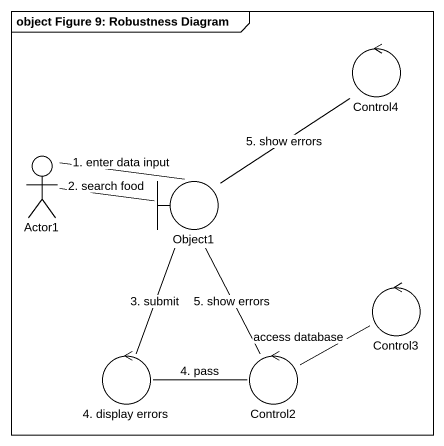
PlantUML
@startuml
mainframe object Figure 9: Robustness Diagram
control Control4
actor Actor1
boundary Object1
control Control3
control "4. display errors" as c4_display_errors
control Control2
Actor1 -right- Object1 : 1. enter data input
Actor1 -right- Object1 : 2. search food
Object1 -up- Control4 : 5. show errors
Object1 -- c4_display_errors : 3. submit
Object1 -- Control2 : 5. show errors
c4_display_errors -right- Control2 : 4. pass
Control2 -right- Control3 : access database
@enduml
